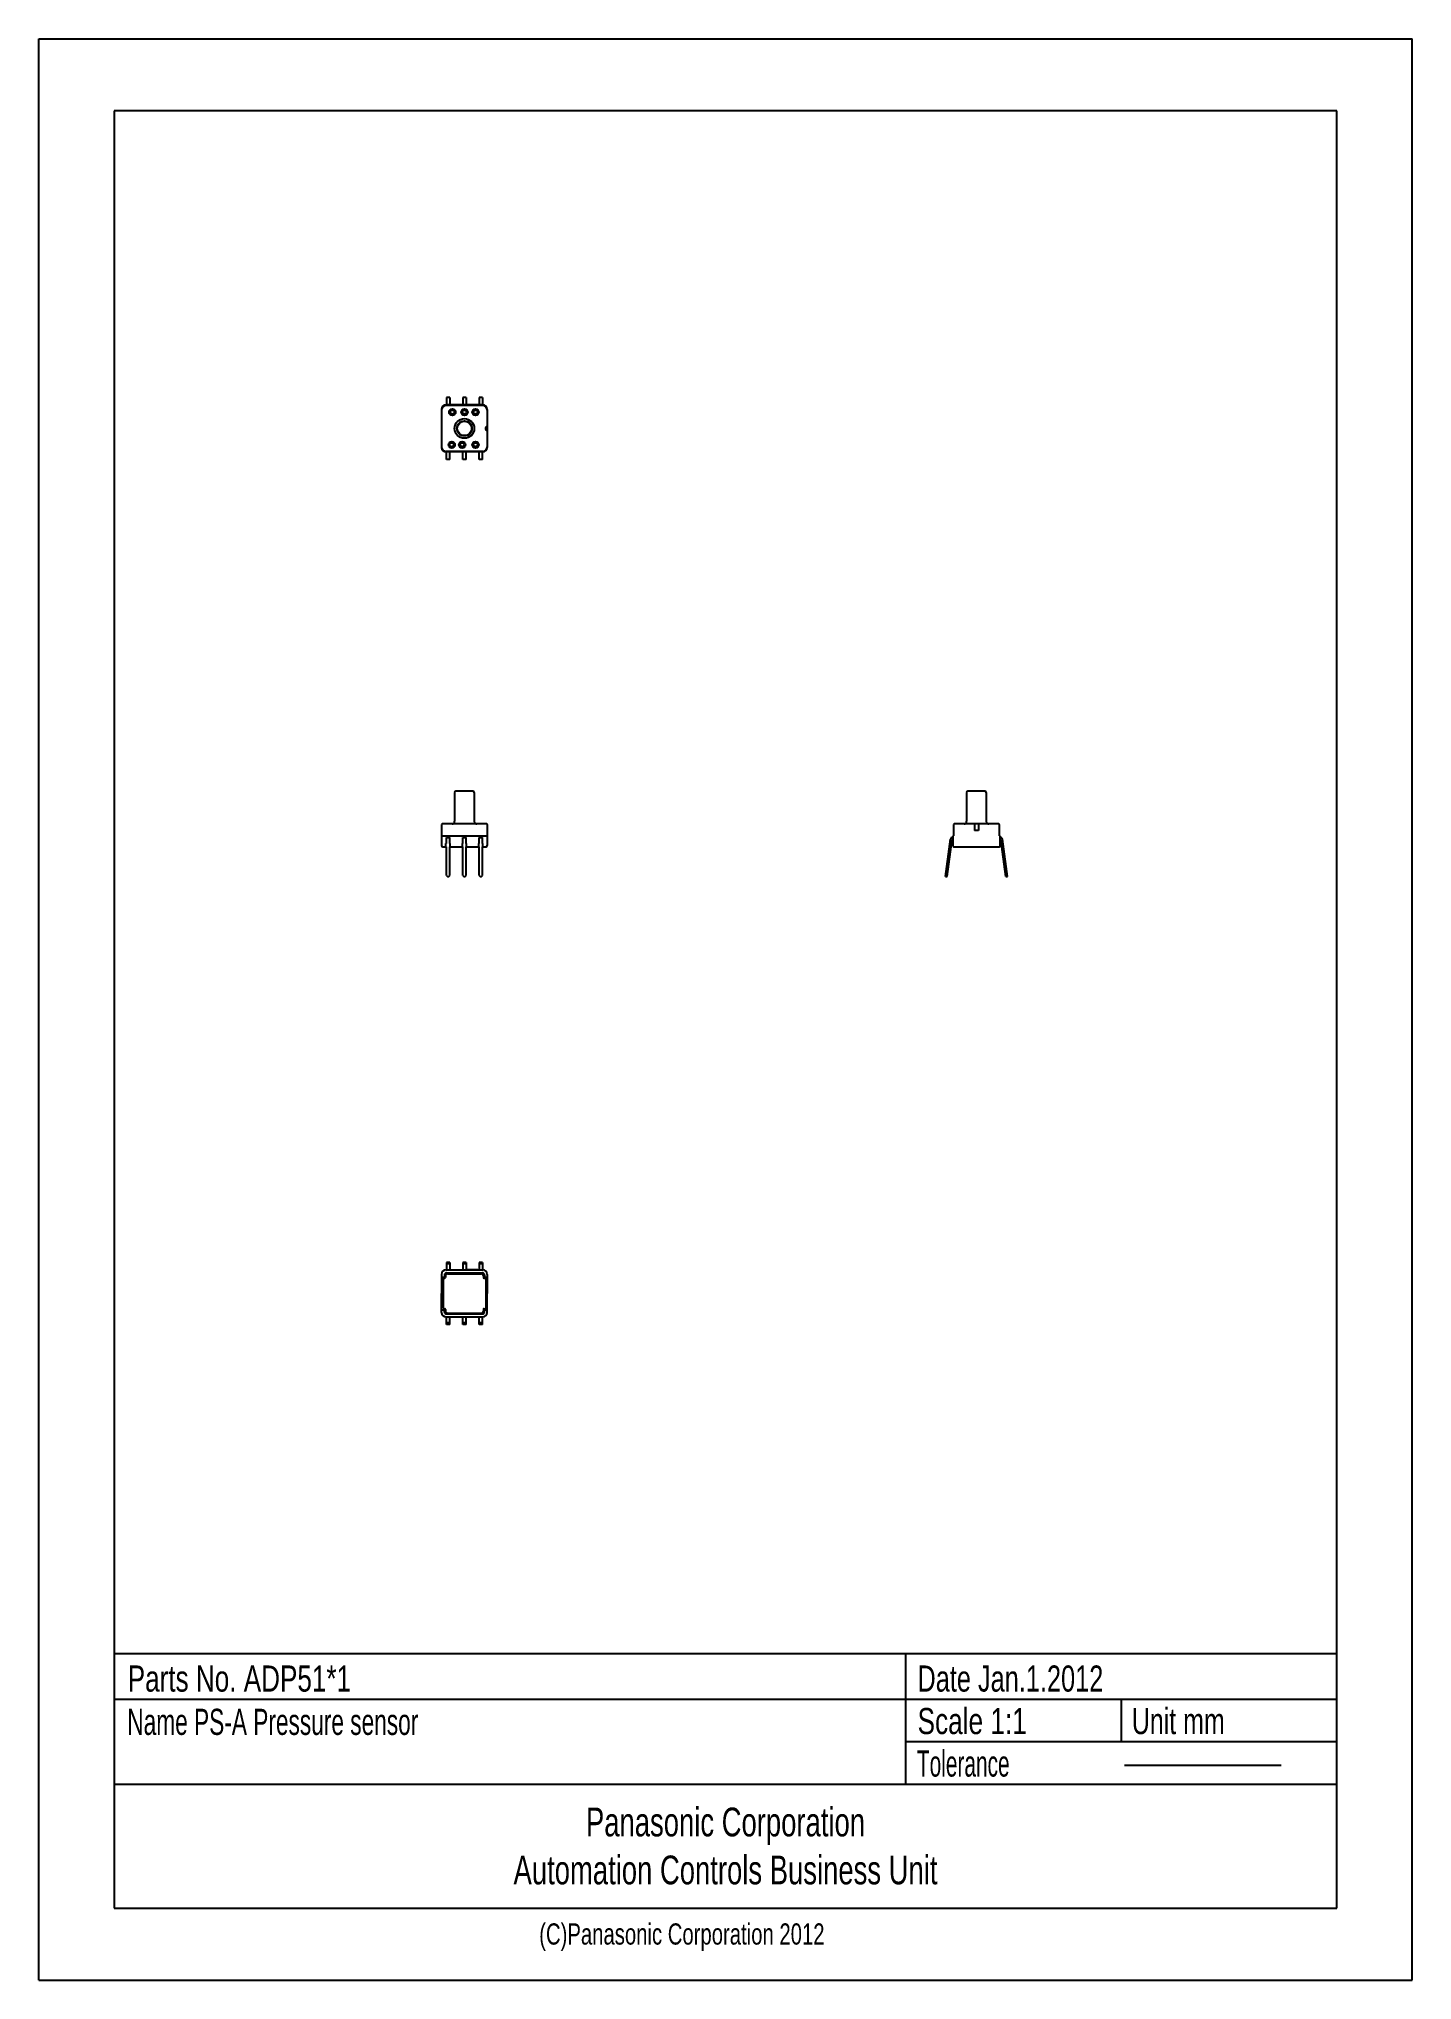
# Model space of a CAD drawing. Extents: x 10 to 220, y 10 to 307.
import ezdxf

# ---------------------------------------------------------------- set-up
doc = ezdxf.new("R2010")
doc.units = 0
doc.linetypes.add('NON_PLOTING', pattern=[0])
doc.layers.get('DEFPOINTS').update_dxf_attribs({"linetype": 'CONTINUOUS'})
doc.layers.add('LY_1', color=7, linetype='CONTINUOUS')

msp = doc.modelspace()

# ---------------------------------------------------------------- linework, layer by layer
at = {"layer": 'DEFPOINTS', "color": 3, "linetype": 'NON_PLOTING'}
for p, q in [((10, 10), (10, 307)), ((10, 307), (220, 307)), ((220, 10), (220, 307)), ((10, 10), (220, 10))]:
    msp.add_line(p, q, dxfattribs=at)
at = {"layer": 'LY_1', "color": 3, "linetype": 'CONTINUOUS'}
for p, q in [((208.5, 296), (21.5, 296)), ((21.5, 296), (21.5, 21)), ((208.5, 21), (208.5, 296)), ((71.579445, 250.290795), (71.579445, 244.490795)), ((72.929445, 250.990795), (72.279445, 250.990795)), ((77.879445, 250.890795), (72.279445, 250.890795)), ((72.829446, 252.140797), (72.329445, 252.140797)), ((72.329445, 252.140797), (72.329445, 250.990795)), ((75.329445, 250.990795), (72.829445, 250.990795)), ((72.829446, 252.140797), (72.829446, 250.990795)), ((74.829445, 252.140797), (74.829445, 250.990795)), ((75.329445, 252.140797), (74.829445, 252.140797)), ((75.329445, 252.140797), (75.329445, 250.990795)), ((77.879445, 250.990795), (75.329445, 250.990795)), ((77.829444, 252.140797), (77.329444, 252.140797)), ((77.329444, 252.140797), (77.329444, 250.990795)), ((77.829444, 252.140797), (77.829444, 250.990795)), ((78.579445, 250.290795), (78.579445, 247.390795)), ((78.579445, 247.390795), (78.579445, 244.490795)), ((77.879445, 243.890795), (72.279445, 243.890795)), ((72.929445, 243.790795), (72.279445, 243.790795)), ((72.329445, 242.640796), (72.329445, 243.790795)), ((75.329445, 243.790795), (72.829445, 243.790795)), ((72.829446, 242.640796), (72.829446, 243.790795)), ((74.829445, 242.640796), (74.829445, 243.790795)), ((75.329445, 242.640796), (75.329445, 243.790795)), ((77.879445, 243.790795), (75.329445, 243.790795)), ((77.329444, 242.640796), (77.329444, 243.790795)), ((77.829444, 242.640796), (77.829444, 243.790795)), ((72.829446, 242.640796), (72.329445, 242.640796)), ((75.329445, 242.640796), (74.829445, 242.640796)), ((77.829444, 242.640796), (77.329444, 242.640796)), ((73.579445, 191.687338), (73.579445, 187.287338)), ((76.379445, 191.887338), (73.779445, 191.887338)), ((76.579445, 191.687338), (76.579445, 187.287338)), ((151.872791, 191.687339), (151.872791, 187.287339)), ((154.672791, 191.887339), (152.072791, 191.887339)), ((154.872791, 191.687339), (154.872791, 187.287339)), ((71.579445, 186.787338), (71.579445, 183.587338)), ((71.579445, 185.087338), (78.579445, 185.087338)), ((75.079445, 186.887338), (71.679445, 186.887338)), ((72.329445, 183.887341), (72.329445, 184.8371)), ((72.329445, 184.8371), (72.829446, 184.8371)), ((72.829446, 183.887341), (72.829446, 184.8371)), ((74.829445, 184.8371), (75.329445, 184.8371)), ((74.829445, 183.887341), (74.829445, 184.8371)), ((78.479445, 186.887338), (75.079445, 186.887338)), ((75.329445, 183.887341), (75.329445, 184.8371)), ((77.329444, 183.887341), (77.329444, 184.8371)), ((77.329444, 184.8371), (77.829444, 184.8371)), ((77.829444, 183.887341), (77.829444, 184.8371)), ((78.579445, 186.787338), (78.579445, 183.587338)), ((148.625175, 178.871789), (149.413179, 184.53557)), ((148.87279, 178.837339), (149.660794, 184.501119)), ((149.772791, 185.087339), (149.772791, 183.487339)), ((149.872791, 185.087339), (149.772791, 185.087339)), ((149.872791, 186.787339), (149.872791, 185.087339)), ((153.372791, 186.887339), (149.972791, 186.887339)), ((153.072791, 186.887339), (153.072791, 185.887339)), ((153.672791, 185.887339), (153.072791, 185.887339)), ((156.772791, 186.887339), (153.372791, 186.887339)), ((153.672791, 186.887339), (153.672791, 185.887339)), ((156.872791, 186.787339), (156.872791, 185.087339)), ((156.872791, 185.087339), (156.972791, 185.087339)), ((156.972791, 185.087339), (156.972791, 183.487339)), ((157.872791, 178.837342), (157.084787, 184.501124)), ((158.120406, 178.871793), (157.332402, 184.535574)), ((71.779445, 183.387338), (72.329445, 183.387338)), ((72.259444, 183.387338), (72.259444, 183.887341)), ((72.259444, 183.887341), (72.329445, 183.887341)), ((72.329445, 178.987098), (72.329445, 183.387338)), ((72.829446, 183.887341), (72.899447, 183.887341)), ((72.829446, 178.987098), (72.829446, 183.387338)), ((72.829446, 183.387338), (74.829445, 183.387338)), ((72.899447, 183.387338), (72.899447, 183.887341)), ((74.759445, 183.387338), (74.759445, 183.887341)), ((74.759445, 183.887341), (74.829445, 183.887341)), ((74.829445, 178.987098), (74.829445, 183.387338)), ((75.329445, 183.887341), (75.399446, 183.887341)), ((75.329445, 178.987098), (75.329445, 183.387338)), ((75.329445, 183.387338), (77.329444, 183.387338)), ((75.399446, 183.387338), (75.399446, 183.887341)), ((77.259444, 183.387338), (77.259444, 183.887341)), ((77.259444, 183.887341), (77.329444, 183.887341)), ((77.329444, 178.987098), (77.329444, 183.387338)), ((77.829444, 183.887341), (77.899448, 183.887341)), ((77.829444, 178.987098), (77.829444, 183.387338)), ((77.829444, 183.387338), (78.379445, 183.387338)), ((77.899448, 183.387338), (77.899448, 183.887341)), ((149.872791, 183.387339), (149.972791, 183.387339)), ((149.872791, 183.387339), (153.372791, 183.387339)), ((153.372791, 183.387339), (156.772791, 183.387339)), ((156.772791, 183.387339), (156.872791, 183.387339)), ((72.329449, 178.987099), (72.47945, 178.837098)), ((72.479445, 178.837099), (72.679446, 178.837099)), ((72.679446, 178.837098), (72.829447, 178.9871)), ((74.82945, 178.987099), (74.979447, 178.837102)), ((74.979446, 178.837099), (75.179445, 178.837099)), ((75.179447, 178.837098), (75.329448, 178.987099)), ((77.329443, 178.987099), (77.479444, 178.837098)), ((77.479445, 178.837099), (77.679446, 178.837099)), ((77.679448, 178.837098), (77.829449, 178.987099)), ((148.625175, 178.871789), (148.87279, 178.837339)), ((148.645845, 179.020358), (148.893461, 178.985907)), ((157.85212, 178.985911), (158.099735, 179.020362)), ((157.872791, 178.837342), (158.120406, 178.871793)), ((72.829617, 119.816829), (72.329617, 119.816829)), ((72.329617, 119.816829), (72.329617, 118.666829)), ((72.829617, 119.566829), (72.329617, 119.566829)), ((72.479618, 119.816831), (72.479618, 119.566829)), ((72.679617, 119.816831), (72.679617, 119.566829)), ((72.829617, 119.816829), (72.829617, 118.666829)), ((75.329618, 119.816829), (74.829618, 119.816829)), ((74.829618, 119.816829), (74.829618, 118.666829)), ((75.329618, 119.566829), (74.829618, 119.566829)), ((74.979618, 119.816831), (74.979618, 119.566829)), ((75.179618, 119.816831), (75.179618, 119.566829)), ((75.329618, 119.816829), (75.329618, 118.666829)), ((77.829617, 119.816829), (77.329617, 119.816829)), ((77.329617, 119.816829), (77.329617, 118.666829)), ((77.829617, 119.566829), (77.329617, 119.566829)), ((77.479619, 119.816831), (77.479619, 119.566829)), ((77.679618, 119.816831), (77.679618, 119.566829)), ((77.829617, 119.816829), (77.829617, 118.666829)), ((71.579618, 117.966829), (71.579618, 115.066829)), ((71.579618, 117.566829), (71.929618, 117.566829)), ((71.579618, 115.866829), (71.829618, 115.866829)), ((71.829618, 117.316829), (71.829618, 112.816829)), ((71.929618, 117.416829), (72.079618, 117.416829)), ((72.029618, 117.916829), (72.029618, 117.666829)), ((72.179618, 117.766829), (72.179618, 117.516829)), ((72.279618, 118.666829), (75.079618, 118.666829)), ((72.329618, 118.216829), (75.079618, 118.216829)), ((72.479618, 118.066829), (75.079618, 118.066829)), ((75.079618, 118.666829), (77.879618, 118.666829)), ((75.079618, 118.216829), (77.829618, 118.216829)), ((75.079618, 118.066829), (77.679618, 118.066829)), ((77.129618, 118.666829), (75.529618, 118.666829)), ((77.979618, 117.766829), (77.979618, 117.516829)), ((78.079618, 117.416829), (78.229618, 117.416829)), ((78.129618, 117.916829), (78.129618, 117.666829)), ((78.229618, 117.566829), (78.579618, 117.566829)), ((78.329618, 117.316829), (78.329618, 112.816829)), ((78.579618, 117.966829), (78.579618, 115.066829)), ((71.579618, 112.166828), (71.579618, 115.066829)), ((71.579618, 114.266829), (71.829618, 114.266829)), ((78.579618, 112.166828), (78.579618, 115.066829)), ((71.579618, 112.566829), (71.929618, 112.566829)), ((71.929618, 112.716829), (72.079618, 112.716829)), ((72.029618, 112.216829), (72.029618, 112.466829)), ((72.179618, 112.616829), (72.179618, 112.366829)), ((72.279618, 111.466828), (77.879618, 111.466828)), ((72.329617, 110.316828), (72.329617, 111.466828)), ((72.829617, 110.56683), (72.329617, 110.56683)), ((72.829617, 110.316828), (72.329617, 110.316828)), ((72.329618, 111.916829), (75.079618, 111.916829)), ((72.479618, 112.066829), (75.079618, 112.066829)), ((72.479618, 110.316828), (72.479618, 110.56683)), ((72.679617, 110.316828), (72.679617, 110.56683)), ((72.829617, 110.316828), (72.829617, 111.466828)), ((74.829618, 110.316828), (74.829618, 111.466828)), ((75.329618, 110.56683), (74.829618, 110.56683)), ((75.329618, 110.316828), (74.829618, 110.316828)), ((74.979618, 110.316828), (74.979618, 110.56683)), ((75.079618, 112.066829), (77.679618, 112.066829)), ((75.079618, 111.916829), (77.829618, 111.916829)), ((75.179618, 110.316828), (75.179618, 110.56683)), ((75.329618, 110.316828), (75.329618, 111.466828)), ((77.329617, 110.316828), (77.329617, 111.466828)), ((77.829617, 110.56683), (77.329617, 110.56683)), ((77.829617, 110.316828), (77.329617, 110.316828)), ((77.479619, 110.316828), (77.479619, 110.56683)), ((77.679618, 110.316828), (77.679618, 110.56683)), ((77.829617, 110.316828), (77.829617, 111.466828)), ((77.979618, 112.616829), (77.979618, 112.366829)), ((78.079618, 112.716829), (78.229618, 112.716829)), ((78.129618, 112.216829), (78.129618, 112.466829)), ((78.229618, 112.566829), (78.579618, 112.566829)), ((21.5, 60), (208.5, 60)), ((142.5, 60), (142.5, 40)), ((21.5, 53), (208.5, 53)), ((175.5, 53), (175.5, 46.5)), ((142.5, 46.5), (208.5, 46.5)), ((21.5, 40), (208.5, 40)), ((21.5, 21), (208.5, 21))]:
    msp.add_line(p, q, dxfattribs=at)
at = {"layer": 'LY_1', "color": 110, "linetype": 'CONTINUOUS'}
msp.add_line((176.003753, 42.878838), (199.96732, 42.878838), dxfattribs=at)
at = {"layer": 'LY_1', "color": 3, "linetype": 'CONTINUOUS'}
for centre, radius in [((73.229445, 249.890795), 0.5), ((73.229445, 249.890795), 0.3), ((75.079445, 249.890795), 0.5), ((75.079445, 249.890795), 0.3), ((76.779445, 249.890795), 0.5), ((76.779445, 249.890795), 0.5), ((76.779445, 249.890795), 0.3), ((76.779445, 249.890795), 0.3), ((75.079445, 247.390795), 1.5), ((75.079445, 247.390795), 1.15), ((75.079445, 247.390795), 1.1), ((73.129445, 244.890795), 0.5), ((73.129445, 244.890795), 0.3), ((74.729445, 244.890795), 0.5), ((74.729445, 244.890795), 0.3), ((74.729445, 244.890795), 0.3), ((76.779445, 244.890795), 0.5), ((76.779445, 244.890795), 0.5), ((76.779445, 244.890795), 0.3), ((76.779445, 244.890795), 0.3), ((76.779445, 244.890795), 0.3)]:
    msp.add_circle(centre, radius, dxfattribs=at)
for centre, radius, start, end in [((72.279445, 250.290795), 0.7, 90, 180), ((72.279445, 250.190795), 0.7, 90, 180), ((77.879445, 250.290795), 0.7, 0, 90), ((77.879445, 250.190795), 0.7, 0, 90), ((78.579445, 247.390795), 0.3, 90, 270), ((72.279445, 244.590795), 0.7, 180, 270), ((72.279445, 244.490795), 0.7, 180, 270), ((77.879445, 244.590795), 0.7, 270, 0), ((77.879445, 244.490795), 0.7, 270, 0), ((73.779445, 191.687338), 0.2, 90, 180), ((76.379445, 191.687338), 0.2, 0, 90), ((152.072791, 191.687339), 0.2, 90, 180), ((154.672791, 191.687339), 0.2, 0, 90), ((73.179445, 187.287338), 0.4, 270, 0), ((76.979445, 187.287338), 0.4, 180, 270), ((151.472791, 187.287339), 0.4, 270, 0), ((155.272791, 187.287339), 0.4, 180, 270), ((71.679445, 186.787338), 0.1, 90, 180), ((78.479445, 186.787338), 0.1, 360, 90), ((149.759842, 184.487341), 0.35, 90.000003, 172.079253), ((149.759842, 184.487341), 0.1, 90.000003, 172.079253), ((149.972791, 186.787339), 0.1, 90, 180), ((156.772791, 186.787339), 0.1, 360, 90), ((156.985742, 184.487341), 0.35, 7.920736, 90.000003), ((156.985742, 184.487341), 0.1, 7.920736, 90.000003), ((71.779445, 183.587338), 0.2, 180, 270), ((78.379445, 183.587338), 0.2, 270, 0), ((149.872791, 183.487339), 0.1, 180, 270), ((156.872791, 183.487339), 0.1, 270, 0), ((72.279618, 117.966829), 0.7, 90, 180), ((71.929618, 117.316829), 0.1, 90, 180), ((71.929618, 117.666829), 0.1, 270, 0), ((72.329618, 117.916829), 0.3, 90, 180), ((72.079618, 117.516829), 0.1, 270, 0), ((72.479618, 117.766829), 0.3, 90, 180), ((77.679618, 117.766829), 0.3, 0, 90), ((77.829618, 117.916829), 0.3, 0, 90), ((77.879618, 117.966829), 0.7, 0, 90), ((78.079618, 117.516829), 0.1, 180, 270), ((78.229618, 117.666829), 0.1, 180, 270), ((78.229618, 117.316829), 0.1, 0, 90), ((72.279618, 112.166828), 0.7, 180, 270), ((71.929618, 112.816829), 0.1, 180, 270), ((71.929618, 112.466829), 0.1, 0, 90), ((72.329618, 112.216829), 0.3, 180, 270), ((72.079618, 112.616829), 0.1, 0, 90), ((72.479618, 112.366829), 0.3, 180, 270), ((77.679618, 112.366829), 0.3, 270, 0), ((77.829618, 112.216829), 0.3, 270, 0), ((77.879618, 112.166828), 0.7, 270, 0), ((78.079618, 112.616829), 0.1, 90, 180), ((78.229618, 112.466829), 0.1, 90, 180), ((78.229618, 112.816829), 0.1, 270, 0)]:
    msp.add_arc(centre, radius, start, end, dxfattribs=at)

# ---------------------------------------------------------------- texts
at = {"layer": 'LY_1', "color": 7, "linetype": 'CONTINUOUS', "char_height": 4, "attachment_point": 1}
for s, insert in [('\\W0.746;\\A1;Parts No. ADP51*1', (23.590987, 58.143908)), ('\\W0.724;\\A1;Date Jan.1.2012', (144.353006, 58.143908)), ('\\W0.648;\\A1;Name PS-A Pressure sensor', (23.5259, 51.518341)), ('\\W0.749;\\A1;Scale 1:1', (144.3698, 51.643908)), ('\\W0.714;\\A1;Unit mm', (177.126707, 51.643908)), ('\\W0.596;\\A1;Tolerance', (144.267952, 45.143908))]:
    msp.add_mtext(s, dxfattribs=dict(at, insert=insert))
at = {"layer": 'LY_1', "color": 110, "linetype": 'CONTINUOUS'}
for s, insert, char_height, attachment_point in [('\\W0.713;\\A1;Panasonic Corporation\\PAutomation Controls Business Unit', (115, 30.5), 4.4, 5), ('\\W0.716;\\A1;(C)Panasonic Corporation 2012', (86.515594, 18.685844), 3.24, 1)]:
    msp.add_mtext(s, dxfattribs=dict(at, insert=insert, char_height=char_height, attachment_point=attachment_point))

doc.saveas('drawing.dxf')
